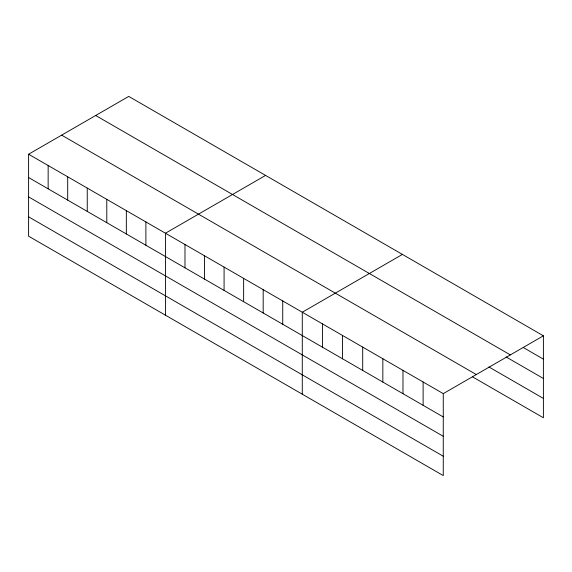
<?xml version="1.0" encoding="UTF-8"?>
<svg xmlns="http://www.w3.org/2000/svg" width="572" height="572" viewBox="0 0 572 572"><rect width="100%" height="100%" fill="white"/><g stroke="black" fill="none" stroke-linecap="round" stroke-linejoin="round"><path stroke-width="0.86" d="M28.6 154.225L443.264 393.629L443.264 475.589L28.6 236.186L28.6 154.225L128.736 96.411L543.4 335.814L543.4 417.774L472.536 376.862M265.572 175.418L165.437 233.233L165.437 315.186M402.416 254.418L302.281 312.233L302.281 394.187M443.264 393.629L543.4 335.814M523.258 347.504L543.4 359.13M95.688 115.494L510.353 354.897M506.106 356.949L543.4 378.485M488.946 366.981L543.4 398.419M61.647 135.149L476.312 374.553M28.6 177.542L443.264 416.945M28.6 196.89L443.264 436.293M28.6 216.831L443.264 456.234M423.123 382.003L423.123 405.312M402.981 370.377L402.981 393.686M382.84 358.744L382.84 382.06M362.698 347.118L362.698 370.427M342.557 335.492L342.557 358.801M322.422 323.859L322.422 347.175M282.732 300.943L282.732 324.26M263.184 289.661L263.184 312.97M243.636 278.371L243.636 301.687M224.081 267.088L224.081 290.397M204.533 255.798L204.533 279.115M184.985 244.516L184.985 267.825M145.889 221.943L145.889 245.252M126.34 210.66L126.34 233.969M106.792 199.371L106.792 222.687M87.244 188.088L87.244 211.397M67.696 176.798L67.696 200.114M48.148 165.515L48.148 188.824"/></g></svg>
